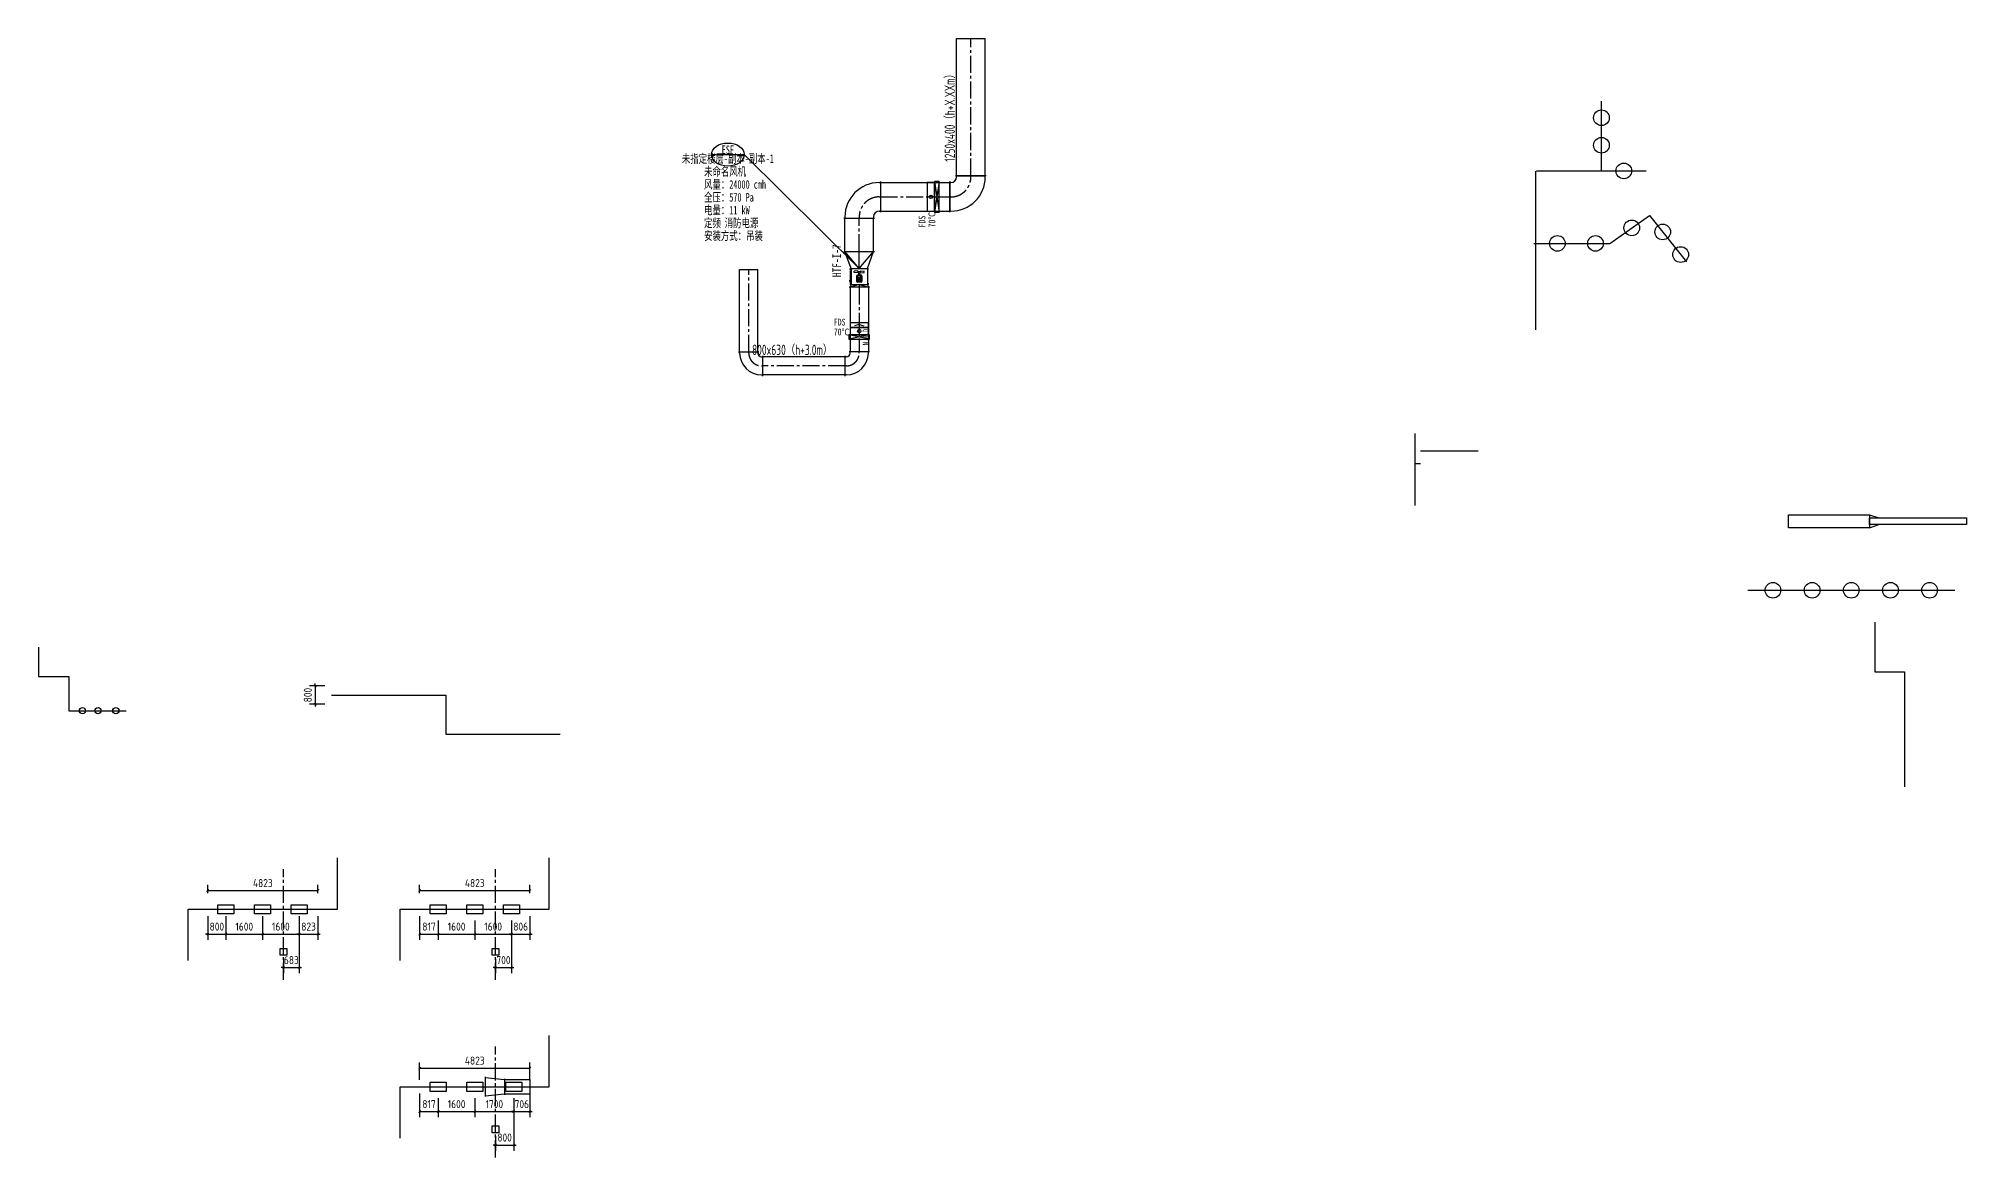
# Model space of a CAD drawing. Extents: x -51468 to 183161, y -105151 to 82504.
# Drawn here: x -29387 to 54955, y -6288 to 42689 of the extents above; entities that cross this region are included whole.
import ezdxf
from ezdxf.enums import TextEntityAlignment as Align

# ---------------------------------------------------------------- set-up
doc = ezdxf.new("R2010")
doc.units = 0
doc.header["$LTSCALE"] = 1000
doc.header["$MEASUREMENT"] = 0
doc.linetypes.add('CENTER2', pattern=[1.125, 0.75, -0.125, 0.125, -0.125])
doc.layers.get('0').update_dxf_attribs({"linetype": 'CONTINUOUS'})
doc.layers.get('Defpoints').update_dxf_attribs({"linetype": 'CONTINUOUS'})
for name, color, linetype, plot in [('H-DAPP-FAPP', 3, 'CONTINUOUS', False), ('H-DIMS-FIRE', 7, 'CONTINUOUS', False), ('H-DUCT-FIRE', 20, 'CONTINUOUS', False), ('H-DUCT-FIRE-MID', 252, 'CONTINUOUS', False)]:
    doc.layers.add(name, color=color, linetype=linetype, plot=plot)
for name, color, linetype in [('H-DAPP-FDAMP', 161, 'CONTINUOUS'), ('H-DIMS-FANS', 7, 'CONTINUOUS'), ('H-FIRE-FBOX', 161, 'CONTINUOUS'), ('H-HOLE', 7, 'CONTINUOUS')]:
    doc.layers.add(name, color=color, linetype=linetype)
doc.styles.get("Standard").update_dxf_attribs({"font": 'GBENOR', "bigfont": 'GBCBIG'})
doc.styles.add('TH-STYLE1', font='', dxfattribs={"width": 0.7})
doc.styles.add('TH-STYLE3', font='tssdeng.shx', dxfattribs={"width": 0.7, "bigfont": 'tssdchn.shx'})
doc.styles.get('TH-STYLE1').set_extended_font_data('STFangsong')
doc.dimstyles.get("Standard").update_dxf_attribs({"dimscale": 100, "dimtxt": 3.5, "dimasz": 1, "dimexe": 2.5, "dimexo": 3, "dimgap": 1.5, "dimtad": 1, "dimdec": 0, "dimzin": 0, "dimdsep": 46, "dimtxsty": 'Standard', "dimblk": 'ARCHTICK', "dimcen": 0.09, "dimadec": 0, "dimazin": 0, "dimtfac": 1, "dimtdec": 0, "dimtix": 1, "dimtmove": 2, "dimatfit": 3, "dimfxl": 1, "dimtolj": 1, "dimtzin": 0, "dimarcsym": 0})

# ---------------------------------------------------------------- blocks, each defined once
blk = doc.blocks.new('_ArchTick')
at = {"color": 0, "linetype": 'ByBlock', "const_width": 0.4}
blk.add_lwpolyline([(-0.5, -0.5), (0.5, 0.5)], dxfattribs=at)
blk = doc.blocks.new('*D34')
at = {"color": 0, "lineweight": -2, "transparency": 16777216}
for p, q in [((-16869, 14351), (-17533, 14351)), ((-17283, 14351), (-17283, 14451)), ((-17283, 14351), (-17283, 13551)), ((-16869, 13551), (-17533, 13551)), ((-17283, 13551), (-17283, 13451))]:
    blk.add_line(p, q, dxfattribs=at)
at = {"layer": 'Defpoints', "color": 0, "transparency": 16777216}
for p in [(-16569, 14351, 3000), (-17283, 13551), (-16569, 13551, 3000)]:
    blk.add_point(p, dxfattribs=at)
at = {"color": 0, "lineweight": -2, "transparency": 16777216, "xscale": 100, "yscale": 100, "zscale": 100}
for p, rotation in [((-17283, 14351), 270), ((-17283, 13551), 90)]:
    blk.add_blockref('_ArchTick', p, dxfattribs=dict(at, rotation=rotation))
at = {"color": 0, "transparency": 16777216, "insert": (-17608, 13951), "char_height": 350, "attachment_point": 5, "rotation": 90}
blk.add_mtext('\\A1;800', dxfattribs=at)
blk = doc.blocks.new('*D35')
at = {"color": 0, "lineweight": -2, "transparency": 16777216}
for p, q in [((-21986, 5277), (-21986, 5647)), ((-21986, 5397), (-17163, 5397)), ((-17163, 5277), (-17163, 5647))]:
    blk.add_line(p, q, dxfattribs=at)
at = {"layer": 'Defpoints', "color": 0, "transparency": 16777216}
for p in [(-17163, 5397), (-21986, 4977, 3000), (-17163, 4977, 3000)]:
    blk.add_point(p, dxfattribs=at)
at = {"color": 0, "lineweight": -2, "transparency": 16777216, "xscale": 100, "yscale": 100, "zscale": 100, "rotation": 180}
blk.add_blockref('_ArchTick', (-21986, 5397), dxfattribs=at)
at = {"color": 0, "lineweight": -2, "transparency": 16777216, "xscale": 100, "yscale": 100, "zscale": 100}
blk.add_blockref('_ArchTick', (-17163, 5397), dxfattribs=at)
at = {"color": 0, "transparency": 16777216, "insert": (-19575, 5722), "char_height": 350, "attachment_point": 5}
blk.add_mtext('\\A1;4823', dxfattribs=at)
blk = doc.blocks.new('*D36')
at = {"color": 0, "lineweight": -2, "transparency": 16777216}
for p, q in [((-21986, 4277), (-21986, 3242)), ((-21187, 4277), (-21187, 3242)), ((-21986, 3492), (-22086, 3492)), ((-21986, 3492), (-21187, 3492)), ((-21187, 3492), (-21087, 3492))]:
    blk.add_line(p, q, dxfattribs=at)
at = {"layer": 'Defpoints', "color": 0, "transparency": 16777216}
for p in [(-21986, 4577, 3000), (-21187, 4577, 3000), (-21187, 3492)]:
    blk.add_point(p, dxfattribs=at)
at = {"color": 0, "lineweight": -2, "transparency": 16777216, "xscale": 100, "yscale": 100, "zscale": 100}
blk.add_blockref('_ArchTick', (-21986, 3492), dxfattribs=at)
at = {"color": 0, "lineweight": -2, "transparency": 16777216, "xscale": 100, "yscale": 100, "zscale": 100, "rotation": 180}
blk.add_blockref('_ArchTick', (-21187, 3492), dxfattribs=at)
at = {"color": 0, "transparency": 16777216, "insert": (-21586, 3817), "char_height": 350, "attachment_point": 5}
blk.add_mtext('\\A1;800', dxfattribs=at)
blk = doc.blocks.new('*D37')
at = {"color": 0, "lineweight": -2, "transparency": 16777216}
for p, q in [((-21187, 4277), (-21187, 3242)), ((-19587, 4277), (-19587, 3242)), ((-21187, 3492), (-19587, 3492))]:
    blk.add_line(p, q, dxfattribs=at)
at = {"layer": 'Defpoints', "color": 0, "transparency": 16777216}
for p in [(-21187, 4577, 3000), (-19587, 4577, 3000), (-19587, 3492)]:
    blk.add_point(p, dxfattribs=at)
at = {"color": 0, "lineweight": -2, "transparency": 16777216, "xscale": 100, "yscale": 100, "zscale": 100, "rotation": 180}
blk.add_blockref('_ArchTick', (-21187, 3492), dxfattribs=at)
at = {"color": 0, "lineweight": -2, "transparency": 16777216, "xscale": 100, "yscale": 100, "zscale": 100}
blk.add_blockref('_ArchTick', (-19587, 3492), dxfattribs=at)
at = {"color": 0, "transparency": 16777216, "insert": (-20387, 3817), "char_height": 350, "attachment_point": 5}
blk.add_mtext('\\A1;1600', dxfattribs=at)
blk = doc.blocks.new('*D38')
at = {"color": 0, "lineweight": -2, "transparency": 16777216}
for p, q in [((-19587, 4277), (-19587, 3242)), ((-17987, 4277), (-17987, 3242)), ((-19587, 3492), (-17987, 3492))]:
    blk.add_line(p, q, dxfattribs=at)
at = {"layer": 'Defpoints', "color": 0, "transparency": 16777216}
for p in [(-19587, 4577, 3000), (-17987, 4577, 3000), (-17987, 3492)]:
    blk.add_point(p, dxfattribs=at)
at = {"color": 0, "lineweight": -2, "transparency": 16777216, "xscale": 100, "yscale": 100, "zscale": 100, "rotation": 180}
blk.add_blockref('_ArchTick', (-19587, 3492), dxfattribs=at)
at = {"color": 0, "lineweight": -2, "transparency": 16777216, "xscale": 100, "yscale": 100, "zscale": 100}
blk.add_blockref('_ArchTick', (-17987, 3492), dxfattribs=at)
at = {"color": 0, "transparency": 16777216, "insert": (-18787, 3817), "char_height": 350, "attachment_point": 5}
blk.add_mtext('\\A1;1600', dxfattribs=at)
blk = doc.blocks.new('*D39')
at = {"color": 0, "lineweight": -2, "transparency": 16777216}
for p, q in [((-17987, 4277), (-17987, 3242)), ((-17163, 4277), (-17163, 3242)), ((-17987, 3492), (-18087, 3492)), ((-17987, 3492), (-17163, 3492)), ((-17163, 3492), (-17063, 3492))]:
    blk.add_line(p, q, dxfattribs=at)
at = {"layer": 'Defpoints', "color": 0, "transparency": 16777216}
for p in [(-17987, 4577, 3000), (-17163, 4577, 3000), (-17163, 3492)]:
    blk.add_point(p, dxfattribs=at)
at = {"color": 0, "lineweight": -2, "transparency": 16777216, "xscale": 100, "yscale": 100, "zscale": 100}
blk.add_blockref('_ArchTick', (-17987, 3492), dxfattribs=at)
at = {"color": 0, "lineweight": -2, "transparency": 16777216, "xscale": 100, "yscale": 100, "zscale": 100, "rotation": 180}
blk.add_blockref('_ArchTick', (-17163, 3492), dxfattribs=at)
at = {"color": 0, "transparency": 16777216, "insert": (-17575, 3817), "char_height": 350, "attachment_point": 5}
blk.add_mtext('\\A1;823', dxfattribs=at)
blk = doc.blocks.new('*D40')
at = {"color": 0, "lineweight": -2, "transparency": 16777216}
for p, q in [((-17987, 4077), (-17987, 1777)), ((-18669, 2027), (-18769, 2027)), ((-18669, 2411), (-18669, 1777)), ((-18669, 2027), (-17987, 2027)), ((-17987, 2027), (-17887, 2027))]:
    blk.add_line(p, q, dxfattribs=at)
at = {"layer": 'Defpoints', "color": 0, "transparency": 16777216}
for p in [(-17987, 4377, 3000), (-18669, 2711), (-17987, 2027)]:
    blk.add_point(p, dxfattribs=at)
at = {"color": 0, "lineweight": -2, "transparency": 16777216, "xscale": 100, "yscale": 100, "zscale": 100}
blk.add_blockref('_ArchTick', (-18669, 2027), dxfattribs=at)
at = {"color": 0, "lineweight": -2, "transparency": 16777216, "xscale": 100, "yscale": 100, "zscale": 100, "rotation": 180}
blk.add_blockref('_ArchTick', (-17987, 2027), dxfattribs=at)
at = {"color": 0, "transparency": 16777216, "insert": (-18328, 2352), "char_height": 350, "attachment_point": 5}
blk.add_mtext('\\A1;683', dxfattribs=at)
blk = doc.blocks.new('*D41')
at = {"color": 0, "lineweight": -2, "transparency": 16777216}
for p, q in [((-12715, 5277), (-12715, 5647)), ((-12715, 5397), (-7892, 5397)), ((-7892, 5277), (-7892, 5647))]:
    blk.add_line(p, q, dxfattribs=at)
at = {"layer": 'Defpoints', "color": 0, "transparency": 16777216}
for p in [(-7892, 5397), (-12715, 4977, 3000), (-7892, 4977, 3000)]:
    blk.add_point(p, dxfattribs=at)
at = {"color": 0, "lineweight": -2, "transparency": 16777216, "xscale": 100, "yscale": 100, "zscale": 100, "rotation": 180}
blk.add_blockref('_ArchTick', (-12715, 5397), dxfattribs=at)
at = {"color": 0, "lineweight": -2, "transparency": 16777216, "xscale": 100, "yscale": 100, "zscale": 100}
blk.add_blockref('_ArchTick', (-7892, 5397), dxfattribs=at)
at = {"color": 0, "transparency": 16777216, "insert": (-10303, 5722), "char_height": 350, "attachment_point": 5}
blk.add_mtext('\\A1;4823', dxfattribs=at)
blk = doc.blocks.new('*D42')
at = {"color": 0, "lineweight": -2, "transparency": 16777216}
for p, q in [((-12715, 4277), (-12715, 3242)), ((-12715, 3492), (-11898, 3492)), ((-11898, 4077), (-11898, 3242))]:
    blk.add_line(p, q, dxfattribs=at)
at = {"layer": 'Defpoints', "color": 0, "transparency": 16777216}
for p in [(-12715, 4577, 3000), (-11898, 4377, 3000), (-11898, 3492)]:
    blk.add_point(p, dxfattribs=at)
at = {"color": 0, "lineweight": -2, "transparency": 16777216, "xscale": 100, "yscale": 100, "zscale": 100, "rotation": 180}
blk.add_blockref('_ArchTick', (-12715, 3492), dxfattribs=at)
at = {"color": 0, "lineweight": -2, "transparency": 16777216, "xscale": 100, "yscale": 100, "zscale": 100}
blk.add_blockref('_ArchTick', (-11898, 3492), dxfattribs=at)
at = {"color": 0, "transparency": 16777216, "insert": (-12306, 3817), "char_height": 350, "attachment_point": 5}
blk.add_mtext('\\A1;817', dxfattribs=at)
blk = doc.blocks.new('*D43')
at = {"color": 0, "lineweight": -2, "transparency": 16777216}
for p, q in [((-11898, 4077), (-11898, 3242)), ((-11898, 3492), (-10298, 3492)), ((-10298, 4077), (-10298, 3242))]:
    blk.add_line(p, q, dxfattribs=at)
at = {"layer": 'Defpoints', "color": 0, "transparency": 16777216}
for p in [(-11898, 4377, 3000), (-10298, 4377, 3000), (-10298, 3492)]:
    blk.add_point(p, dxfattribs=at)
at = {"color": 0, "lineweight": -2, "transparency": 16777216, "xscale": 100, "yscale": 100, "zscale": 100, "rotation": 180}
blk.add_blockref('_ArchTick', (-11898, 3492), dxfattribs=at)
at = {"color": 0, "lineweight": -2, "transparency": 16777216, "xscale": 100, "yscale": 100, "zscale": 100}
blk.add_blockref('_ArchTick', (-10298, 3492), dxfattribs=at)
at = {"color": 0, "transparency": 16777216, "insert": (-11098, 3817), "char_height": 350, "attachment_point": 5}
blk.add_mtext('\\A1;1600', dxfattribs=at)
blk = doc.blocks.new('*D44')
at = {"color": 0, "lineweight": -2, "transparency": 16777216}
for p, q in [((-10298, 4077), (-10298, 3242)), ((-10298, 3492), (-8698, 3492)), ((-8698, 4077), (-8698, 3242))]:
    blk.add_line(p, q, dxfattribs=at)
at = {"layer": 'Defpoints', "color": 0, "transparency": 16777216}
for p in [(-10298, 4377, 3000), (-8698, 4377, 3000), (-8698, 3492)]:
    blk.add_point(p, dxfattribs=at)
at = {"color": 0, "lineweight": -2, "transparency": 16777216, "xscale": 100, "yscale": 100, "zscale": 100, "rotation": 180}
blk.add_blockref('_ArchTick', (-10298, 3492), dxfattribs=at)
at = {"color": 0, "lineweight": -2, "transparency": 16777216, "xscale": 100, "yscale": 100, "zscale": 100}
blk.add_blockref('_ArchTick', (-8698, 3492), dxfattribs=at)
at = {"color": 0, "transparency": 16777216, "insert": (-9498, 3817), "char_height": 350, "attachment_point": 5}
blk.add_mtext('\\A1;1600', dxfattribs=at)
blk = doc.blocks.new('*D45')
at = {"color": 0, "lineweight": -2, "transparency": 16777216}
for p, q in [((-7892, 4277), (-7892, 3242)), ((-8698, 3492), (-8798, 3492)), ((-8698, 4077), (-8698, 3242)), ((-8698, 3492), (-7892, 3492)), ((-7892, 3492), (-7792, 3492))]:
    blk.add_line(p, q, dxfattribs=at)
at = {"layer": 'Defpoints', "color": 0, "transparency": 16777216}
for p in [(-8698, 4377, 3000), (-7892, 4577, 3000), (-7892, 3492)]:
    blk.add_point(p, dxfattribs=at)
at = {"color": 0, "lineweight": -2, "transparency": 16777216, "xscale": 100, "yscale": 100, "zscale": 100}
blk.add_blockref('_ArchTick', (-8698, 3492), dxfattribs=at)
at = {"color": 0, "lineweight": -2, "transparency": 16777216, "xscale": 100, "yscale": 100, "zscale": 100, "rotation": 180}
blk.add_blockref('_ArchTick', (-7892, 3492), dxfattribs=at)
at = {"color": 0, "transparency": 16777216, "insert": (-8295, 3817), "char_height": 350, "attachment_point": 5}
blk.add_mtext('\\A1;806', dxfattribs=at)
blk = doc.blocks.new('*D46')
at = {"color": 0, "lineweight": -2, "transparency": 16777216}
for p, q in [((-8698, 4077), (-8698, 1777)), ((-9398, 2027), (-9498, 2027)), ((-9398, 2411), (-9398, 1777)), ((-9398, 2027), (-8698, 2027)), ((-8698, 2027), (-8598, 2027))]:
    blk.add_line(p, q, dxfattribs=at)
at = {"layer": 'Defpoints', "color": 0, "transparency": 16777216}
for p in [(-8698, 4377, 3000), (-9398, 2711), (-8698, 2027)]:
    blk.add_point(p, dxfattribs=at)
at = {"color": 0, "lineweight": -2, "transparency": 16777216, "xscale": 100, "yscale": 100, "zscale": 100}
blk.add_blockref('_ArchTick', (-9398, 2027), dxfattribs=at)
at = {"color": 0, "lineweight": -2, "transparency": 16777216, "xscale": 100, "yscale": 100, "zscale": 100, "rotation": 180}
blk.add_blockref('_ArchTick', (-8698, 2027), dxfattribs=at)
at = {"color": 0, "transparency": 16777216, "insert": (-9048, 2352), "char_height": 350, "attachment_point": 5}
blk.add_mtext('\\A1;700', dxfattribs=at)
blk = doc.blocks.new('*D47')
at = {"color": 0, "lineweight": -2, "transparency": 16777216}
for p, q in [((-12715, -2894), (-12715, -2124)), ((-12715, -2374), (-7892, -2374)), ((-7892, -2894), (-7892, -2124))]:
    blk.add_line(p, q, dxfattribs=at)
at = {"layer": 'Defpoints', "color": 0, "transparency": 16777216}
for p in [(-7892, -2374), (-12715, -3194, 3000), (-7892, -3194, 3000)]:
    blk.add_point(p, dxfattribs=at)
at = {"color": 0, "lineweight": -2, "transparency": 16777216, "xscale": 100, "yscale": 100, "zscale": 100, "rotation": 180}
blk.add_blockref('_ArchTick', (-12715, -2374), dxfattribs=at)
at = {"color": 0, "lineweight": -2, "transparency": 16777216, "xscale": 100, "yscale": 100, "zscale": 100}
blk.add_blockref('_ArchTick', (-7892, -2374), dxfattribs=at)
at = {"color": 0, "transparency": 16777216, "insert": (-10303, -2049), "char_height": 350, "attachment_point": 5}
blk.add_mtext('\\A1;4823', dxfattribs=at)
blk = doc.blocks.new('*D48')
at = {"color": 0, "lineweight": -2, "transparency": 16777216}
for p, q in [((-12715, -3494), (-12715, -4529)), ((-11898, -3694), (-11898, -4529)), ((-12715, -4279), (-11898, -4279))]:
    blk.add_line(p, q, dxfattribs=at)
at = {"layer": 'Defpoints', "color": 0, "transparency": 16777216}
for p in [(-12715, -3194, 3000), (-11898, -3394, 3000), (-11898, -4279)]:
    blk.add_point(p, dxfattribs=at)
at = {"color": 0, "lineweight": -2, "transparency": 16777216, "xscale": 100, "yscale": 100, "zscale": 100, "rotation": 180}
blk.add_blockref('_ArchTick', (-12715, -4279), dxfattribs=at)
at = {"color": 0, "lineweight": -2, "transparency": 16777216, "xscale": 100, "yscale": 100, "zscale": 100}
blk.add_blockref('_ArchTick', (-11898, -4279), dxfattribs=at)
at = {"color": 0, "transparency": 16777216, "insert": (-12306, -3954), "char_height": 350, "attachment_point": 5}
blk.add_mtext('\\A1;817', dxfattribs=at)
blk = doc.blocks.new('*D49')
at = {"color": 0, "lineweight": -2, "transparency": 16777216}
for p, q in [((-11898, -3694), (-11898, -4529)), ((-10298, -3694), (-10298, -4529)), ((-11898, -4279), (-10298, -4279))]:
    blk.add_line(p, q, dxfattribs=at)
at = {"layer": 'Defpoints', "color": 0, "transparency": 16777216}
for p in [(-11898, -3394, 3000), (-10298, -3394, 3000), (-10298, -4279)]:
    blk.add_point(p, dxfattribs=at)
at = {"color": 0, "lineweight": -2, "transparency": 16777216, "xscale": 100, "yscale": 100, "zscale": 100, "rotation": 180}
blk.add_blockref('_ArchTick', (-11898, -4279), dxfattribs=at)
at = {"color": 0, "lineweight": -2, "transparency": 16777216, "xscale": 100, "yscale": 100, "zscale": 100}
blk.add_blockref('_ArchTick', (-10298, -4279), dxfattribs=at)
at = {"color": 0, "transparency": 16777216, "insert": (-11098, -3954), "char_height": 350, "attachment_point": 5}
blk.add_mtext('\\A1;1600', dxfattribs=at)
blk = doc.blocks.new('*D50')
at = {"color": 0, "lineweight": -2, "transparency": 16777216}
for p, q in [((-10298, -3694), (-10298, -4529)), ((-8598, -3694), (-8598, -4529)), ((-10298, -4279), (-8598, -4279))]:
    blk.add_line(p, q, dxfattribs=at)
at = {"layer": 'Defpoints', "color": 0, "transparency": 16777216}
for p in [(-10298, -3394, 3000), (-8598, -3394, 3000), (-8598, -4279)]:
    blk.add_point(p, dxfattribs=at)
at = {"color": 0, "lineweight": -2, "transparency": 16777216, "xscale": 100, "yscale": 100, "zscale": 100, "rotation": 180}
blk.add_blockref('_ArchTick', (-10298, -4279), dxfattribs=at)
at = {"color": 0, "lineweight": -2, "transparency": 16777216, "xscale": 100, "yscale": 100, "zscale": 100}
blk.add_blockref('_ArchTick', (-8598, -4279), dxfattribs=at)
at = {"color": 0, "transparency": 16777216, "insert": (-9448, -3954), "char_height": 350, "attachment_point": 5}
blk.add_mtext('\\A1;1700', dxfattribs=at)
blk = doc.blocks.new('*D51')
at = {"color": 0, "lineweight": -2, "transparency": 16777216}
for p, q in [((-8598, -3694), (-8598, -4529)), ((-7892, -3494), (-7892, -4529)), ((-8598, -4279), (-8698, -4279)), ((-8598, -4279), (-7892, -4279)), ((-7892, -4279), (-7792, -4279))]:
    blk.add_line(p, q, dxfattribs=at)
at = {"layer": 'Defpoints', "color": 0, "transparency": 16777216}
for p in [(-7892, -3194, 3000), (-8598, -3394, 3000), (-7892, -4279)]:
    blk.add_point(p, dxfattribs=at)
at = {"color": 0, "lineweight": -2, "transparency": 16777216, "xscale": 100, "yscale": 100, "zscale": 100}
blk.add_blockref('_ArchTick', (-8598, -4279), dxfattribs=at)
at = {"color": 0, "lineweight": -2, "transparency": 16777216, "xscale": 100, "yscale": 100, "zscale": 100, "rotation": 180}
blk.add_blockref('_ArchTick', (-7892, -4279), dxfattribs=at)
at = {"color": 0, "transparency": 16777216, "insert": (-8245, -3954), "char_height": 350, "attachment_point": 5}
blk.add_mtext('\\A1;706', dxfattribs=at)
blk = doc.blocks.new('*D52')
at = {"color": 0, "lineweight": -2, "transparency": 16777216}
for p, q in [((-8598, -3694), (-8598, -5993)), ((-9398, -5743), (-9498, -5743)), ((-9398, -5360), (-9398, -5993)), ((-9398, -5743), (-8598, -5743)), ((-8598, -5743), (-8498, -5743))]:
    blk.add_line(p, q, dxfattribs=at)
at = {"layer": 'Defpoints', "color": 0, "transparency": 16777216}
for p in [(-8598, -3394, 3000), (-9398, -5060), (-8598, -5743)]:
    blk.add_point(p, dxfattribs=at)
at = {"color": 0, "lineweight": -2, "transparency": 16777216, "xscale": 100, "yscale": 100, "zscale": 100}
blk.add_blockref('_ArchTick', (-9398, -5743), dxfattribs=at)
at = {"color": 0, "lineweight": -2, "transparency": 16777216, "xscale": 100, "yscale": 100, "zscale": 100, "rotation": 180}
blk.add_blockref('_ArchTick', (-8598, -5743), dxfattribs=at)
at = {"color": 0, "transparency": 16777216, "insert": (-8998, -5418), "char_height": 350, "attachment_point": 5}
blk.add_mtext('\\A1;800', dxfattribs=at)
blk = doc.blocks.new('*U100')
for p, q in [((4003, -616), (3986, -521)), ((4003, -86), (4003, -616)), ((4003, -616), (4019, -521)), ((4008, -50), (4008, 0)), ((4008, 0), (4788, 0)), ((4043, -50), (4008, -50)), ((4008, -650), (4008, -700)), ((4043, -650), (4008, -650)), ((4008, -700), (4788, -700)), ((4043, 0), (4043, -700)), ((4343, -110), (4178, -128)), ((4178, -173), (4178, -128)), ((4375, -194), (4178, -173)), ((4278, -336), (4278, -562)), ((4518, -336), (4278, -336)), ((4518, -562), (4278, -562)), ((4480, -299), (4315, -299)), ((4480, -599), (4315, -599)), ((4323, -533), (4323, -364)), ((4343, -110), (4343, -153)), ((4453, -153), (4343, -153)), ((4353, -299), (4353, -261)), ((4353, -261), (4443, -261)), ((4360, -517), (4360, -381)), ((4375, -261), (4375, -194)), ((4398, -505), (4398, -393)), ((4420, -194), (4618, -173)), ((4420, -261), (4420, -194)), ((4435, -517), (4435, -381)), ((4443, -299), (4443, -261)), ((4453, -110), (4618, -128)), ((4453, -110), (4453, -153)), ((4473, -533), (4473, -364)), ((4518, -336), (4518, -562)), ((4618, -173), (4618, -128)), ((4753, 0), (4753, -700)), ((4788, -50), (4753, -50)), ((4788, -651), (4753, -651)), ((4788, -50), (4788, 0)), ((4788, -651), (4788, -701))]:
    blk.add_line(p, q)
for centre, start, end in [((4315, -336), 90, 180), ((4315, -562), 180, 270), ((4480, -336), 0, 90), ((4480, -562), 270, 0)]:
    blk.add_arc(centre, 37.6, start, end)
at = {"layer": 'H-DIMS-FANS'}
for p, q in [((-2070, 4984), (-630, 4984)), ((-630, 4984), (4398, 0))]:
    blk.add_line(p, q, dxfattribs=at)
blk.add_ellipse((-1350, 4984), major_axis=(-720, 0), ratio=0.7, dxfattribs=at)
at = {"style": 'TH-STYLE1', "width": 0.8}
blk.add_text('HTF-I-7', height=375, rotation=90, dxfattribs=at).set_placement((3406, 335), align=Align.MIDDLE_CENTER)
at = {"layer": 'H-DIMS-FANS', "style": 'TH-STYLE1', "width": 0.7}
for tag, p in [('设备符号', (-1350, 5194)), ('楼层-编号', (-1350, 4804))]:
    blk.add_attdef(tag, text='', height=375, dxfattribs=at).set_placement(p, align=Align.MIDDLE_CENTER)
for tag, p in [('风机功能', (-2390, 4050)), ('风量', (-2390, 3488)), ('全压', (-2390, 2925)), ('电量', (-2390, 2363)), ('定频', (-2390, 1800)), ('消防电源', (-1489, 1800)), ('备注', (-2390, 675)), ('安装方式', (-2390, 1238))]:
    blk.add_attdef(tag, p, '', height=375, dxfattribs=at)
blk = doc.blocks.new('*U104')
at = {"color": 7}
blk.add_line((625, -260), (625, -60), dxfattribs=at)
blk.add_lwpolyline([(0, -320), (1250, -320), (1250, 0), (0, 0)], close=True)
blk.add_circle((625, -160), 75)
at = {"style": 'TH-STYLE1', "width": 0.7}
for s, p in [('FDS', (-714, 80)), ('70℃', (-714, -352))]:
    blk.add_text(s, height=300, dxfattribs=at).set_placement(p)
blk = doc.blocks.new('*U101')
blk.add_line((0, -200), (1350, 0))
blk.add_lwpolyline([(0, 0), (0, -200), (1350, -200), (1350, 0), (0, 0), (1350, -200)])
blk = doc.blocks.new('*U105')
at = {"color": 7}
blk.add_line((400, -260), (400, -60), dxfattribs=at)
blk.add_lwpolyline([(0, -320), (800, -320), (800, 0), (0, 0)], close=True)
blk.add_circle((400, -160), 75)
at = {"style": 'TH-STYLE1', "width": 0.7}
for s, p in [('FDS', (-714, 80)), ('70℃', (-714, -352))]:
    blk.add_text(s, height=300, dxfattribs=at).set_placement(p)
blk = doc.blocks.new('*U102')
blk.add_line((0, -200), (900, 0))
blk.add_lwpolyline([(0, 0), (0, -200), (900, -200), (900, 0), (0, 0), (900, -200)])
blk = doc.blocks.new('*U103')
for q in [(200, -65), (600, -65)]:
    blk.add_line((400, -125), q)
blk.add_lwpolyline([(0, -200), (800, -200), (800, 0), (0, 0)], close=True)
at = {"const_width": 50}
blk.add_lwpolyline([(375, -125, 1), (425, -125, 1)], format="xyb", close=True, dxfattribs=at)
at = {"insert": (247, 784), "char_height": 250, "width": 9.17, "attachment_point": 1, "rotation": 270, "style": 'TH-STYLE1'}
blk.add_mtext('N.R.D', dxfattribs=at)

msp = doc.modelspace()

# ---------------------------------------------------------------- linework, layer by layer
for p, q in [((36122.6853, 29935.4418), (36122.6853, 36877.9666)), ((36152.8482, 36895.5495), (38988.0518, 36895.5495)), ((31066.9161, 24644.0005), (33599.7941, 24644.0005)), ((30826.6408, 24093.0071), (31066.9161, 24093.0071)), ((50713.2962, 21838.832), (51126.501, 21706.8828)), ((50713.2962, 21268.0026), (51126.501, 21412.9779)), ((45384.1593, 18540.4561), (54450.7632, 18540.4561)), ((50951.42, 17142.0948), (50951.42, 14969.96)), ((50951.42, 14969.96), (52241.5987, 14969.96)), ((52241.5987, 14969.96), (52241.5987, 9928.8846)), ((-11571.7502, 12245.4222, 3000), (-6571.2491, 12245.4222, 3000))]:
    msp.add_line(p, q)
at = {"color": 1}
for p, q in [((38988.0518, 36895.5495), (40942.4268, 36895.5495)), ((39347.4588, 33720.3073), (41088.6998, 34950.1076)), ((41088.6998, 34950.1076), (42704.3684, 32918.1039)), ((36029.6559, 33720.3073), (39347.4588, 33720.3073)), ((-9847.9066, -2794.1829, 3000), (-9008.9039, -2879.1829, 3000)), ((-9008.9039, -2879.1829, 3000), (-7891.672, -2879.1829, 3000)), ((-7891.672, -2879.1829, 3000), (-7891.672, -3509.1829, 3000)), ((-9847.9066, -3594.1829, 3000), (-9008.9039, -3509.1829, 3000)), ((-9008.9039, -3509.1829, 3000), (-7891.672, -3509.1829, 3000))]:
    msp.add_line(p, q, dxfattribs=at)
at = {"color": 252, "linetype": 'CENTER2', "true_color": 0x939598}
for p, q in [((-18669.3897, 1482.9457), (-18669.3897, 6337.5843)), ((-9397.7802, 1482.9457), (-9397.7802, 6337.5843)), ((-9397.7802, -6287.8113), (-9397.7802, -1433.1727))]:
    msp.add_line(p, q, dxfattribs=at)
at = {"color": 2}
for p, q in [((-9847.9066, -2764.1829, 3000), (-9847.9066, -3624.1829, 3000)), ((-9008.9039, -2849.1829, 3000), (-9008.9039, -3539.1829, 3000))]:
    msp.add_line(p, q, dxfattribs=at)
at = {"color": 1}
msp.add_lwpolyline([(38988.0518, 36895.5495), (38988.0518, 39945.0699)], dxfattribs=at)
for points in [[(30826.6408, 25399.6402), (30826.6408, 22252.7816)], [(-29386.7154, 16051.8716), (-29386.7154, 14760.2934), (-28062.7675, 14760.2934), (-28062.7675, 13263.9526), (-25556.7229, 13263.9526)]]:
    msp.add_lwpolyline(points)
for points in [[(47176.399, 21838.832), (50713.2962, 21838.832), (50713.2962, 21268.0026), (47176.399, 21268.0026)], [(50713.2962, 21706.8828), (54954.812, 21706.8828), (54954.812, 21412.9779), (50713.2962, 21412.9779)]]:
    msp.add_lwpolyline(points, close=True)
at = {"elevation": 3000}
for points in [[(-16569.3232, 13951.2273), (-11571.7502, 13951.2273), (-11571.7502, 12245.4222)], [(-22836.5161, 2331.5571), (-22836.5161, 4576.5742), (-16313.2815, 4576.5742), (-16313.2815, 6821.3912)], [(-13564.9066, 2331.5571), (-13564.9066, 4576.5742), (-7041.672, 4576.5742), (-7041.672, 6821.3912)], [(-13564.9066, -5439.1999), (-13564.9066, -3194.1829), (-7041.672, -3194.1829), (-7041.672, -949.3658)]]:
    msp.add_lwpolyline(points, dxfattribs=at)
at = {"color": 4, "elevation": 3000}
for points in [[(-21536.5161, 4776.5742), (-20836.5161, 4776.5742), (-20836.5161, 4376.5742), (-21536.5161, 4376.5742)], [(-19936.5161, 4776.5742), (-19236.5161, 4776.5742), (-19236.5161, 4376.5742), (-19936.5161, 4376.5742)], [(-18336.5161, 4776.5742), (-17636.5161, 4776.5742), (-17636.5161, 4376.5742), (-18336.5161, 4376.5742)], [(-12247.9066, 4776.5742), (-11547.9066, 4776.5742), (-11547.9066, 4376.5742), (-12247.9066, 4376.5742)], [(-10647.9066, 4776.5742), (-9947.9066, 4776.5742), (-9947.9066, 4376.5742), (-10647.9066, 4376.5742)], [(-9047.9066, 4776.5742), (-8347.9066, 4776.5742), (-8347.9066, 4376.5742), (-9047.9066, 4376.5742)], [(-12247.9066, -2994.1829), (-11547.9066, -2994.1829), (-11547.9066, -3394.1829), (-12247.9066, -3394.1829)], [(-10647.9066, -2994.1829), (-9947.9066, -2994.1829), (-9947.9066, -3394.1829), (-10647.9066, -3394.1829)], [(-8947.9039, -2994.1829), (-8247.9039, -2994.1829), (-8247.9039, -3394.1829), (-8947.9039, -3394.1829)]]:
    msp.add_lwpolyline(points, close=True, dxfattribs=at)
at = {"color": 2}
for points in [[(-18819.3897, 2860.658), (-18519.3897, 2860.658), (-18519.3897, 2560.658), (-18819.3897, 2560.658), (-18819.3897, 2860.658)], [(-9547.7802, 2860.658), (-9247.7802, 2860.658), (-9247.7802, 2560.658), (-9547.7802, 2560.658), (-9547.7802, 2860.658)], [(-9547.7802, -4910.0991), (-9247.7802, -4910.0991), (-9247.7802, -5210.0991), (-9547.7802, -5210.0991), (-9547.7802, -4910.0991)]]:
    msp.add_lwpolyline(points, dxfattribs=at)
for centre, radius in [((38988.0518, 39220.66), 342.4237), ((38988.0518, 38017.3552), 342.4237), ((39965.2393, 36895.5495), 342.4237), ((40313.1346, 34402.3429), 342.4237), ((37059.0521, 33720.3073), 342.4237), ((38726.7862, 33720.3073), 342.4237), ((41665.9904, 34224.0572), 342.4237), ((42452.5912, 33234.7604), 342.4237), ((46490.1391, 18540.4561), 342.4237), ((48203.8001, 18540.4561), 342.4237), ((49917.4611, 18540.4561), 342.4237), ((51631.1221, 18540.4561), 342.4237), ((53344.7831, 18540.4561), 342.4237), ((-27466.2894, 13263.9526), 136.557), ((-26782.3795, 13263.9526), 136.557), ((-26005.736, 13263.9526), 136.557)]:
    msp.add_circle(centre, radius)
at = {"layer": 'H-DAPP-FAPP'}
for p, q in [((7441.3991, 36427.4376), (7441.3991, 35087.4376)), ((10478.4539, 35087.4376), (10478.4539, 36427.4376)), ((12073.4539, 36682.4376), (10733.4539, 36682.4376)), ((5846.3991, 34832.4376), (7186.3991, 34832.4376)), ((5846.3991, 33368.8575), (7186.3991, 33368.8575)), ((6961.3991, 31803.4022), (6071.3991, 31803.4022)), ((1239.4367, 28972.1715), (2129.4367, 28972.1715)), ((2294.4367, 27917.1715), (2294.4367, 28807.1715)), ((5906.3991, 27917.1715), (5906.3991, 28807.1715)), ((6961.3991, 28972.1715), (6071.3991, 28972.1715))]:
    msp.add_line(p, q, dxfattribs=at)
at = {"layer": 'H-DUCT-FIRE'}
for p, q in [((10778.4539, 36682.4376), (10778.4539, 42688.684)), ((10778.4539, 42688.684), (12028.4539, 42688.684)), ((12028.4539, 36682.4376), (12028.4539, 42688.684)), ((7391.3991, 36382.4376), (7441.3991, 36382.4376)), ((7441.3991, 36382.4376), (10478.4539, 36382.4376)), ((7441.3991, 36382.4376), (7441.3991, 35132.4376)), ((10478.4539, 36382.4376), (10478.4539, 35132.4376)), ((10528.4539, 36382.4376), (10478.4539, 36382.4376)), ((10778.4539, 36682.4376), (12028.4539, 36682.4376)), ((10778.4539, 36632.4376), (10778.4539, 36682.4376)), ((12028.4539, 36632.4376), (12028.4539, 36682.4376)), ((5891.3991, 34882.4376), (5891.3991, 34832.4376)), ((5891.3991, 33368.8575), (5891.3991, 34832.4376)), ((5891.3991, 34832.4376), (7141.3991, 34832.4376)), ((7141.3991, 34882.4376), (7141.3991, 34832.4376)), ((7141.3991, 33368.8575), (7141.3991, 34832.4376)), ((7391.3991, 35132.4376), (7441.3991, 35132.4376)), ((7441.3991, 35132.4376), (10478.4539, 35132.4376)), ((10528.4539, 35132.4376), (10478.4539, 35132.4376)), ((5891.3991, 33368.8575), (7141.3991, 33368.8575)), ((6161.3991, 32627.0386), (5891.3991, 33368.8575)), ((6516.3991, 32627.0386), (5891.3991, 33368.8575)), ((6516.3991, 32627.0386), (7141.3991, 33368.8575)), ((6871.3991, 32627.0386), (7141.3991, 33368.8575)), ((1284.4367, 28972.1715), (1284.4367, 32573.142)), ((1284.4367, 32573.142), (2084.4367, 32573.142)), ((2084.4367, 28972.1715), (2084.4367, 32573.142)), ((6161.3991, 31927.0386), (6116.3991, 31803.4022)), ((6516.3991, 31927.0386), (6116.3991, 31803.4022)), ((6116.3991, 31803.4022), (6116.3991, 28972.1715)), ((6916.3991, 31803.4022), (6116.3991, 31803.4022)), ((6516.3991, 31927.0386), (6916.3991, 31803.4022)), ((6871.3991, 31927.0386), (6916.3991, 31803.4022)), ((6916.3991, 31803.4022), (6916.3991, 28972.1715)), ((1284.4367, 28972.1715), (2084.4367, 28972.1715)), ((1284.4367, 28922.1715), (1284.4367, 28972.1715)), ((2084.4367, 28922.1715), (2084.4367, 28972.1715)), ((2244.4367, 28762.1715), (2294.4367, 28762.1715)), ((5906.3991, 28762.1715), (2294.4367, 28762.1715)), ((2294.4367, 27962.1715), (2294.4367, 28762.1715)), ((5906.3991, 27962.1715), (5906.3991, 28762.1715)), ((5956.3991, 28762.1715), (5906.3991, 28762.1715)), ((6916.3991, 28972.1715), (6116.3991, 28972.1715)), ((6116.3991, 28922.1715), (6116.3991, 28972.1715)), ((6916.3991, 28922.1715), (6916.3991, 28972.1715)), ((2244.4367, 27962.1715), (2294.4367, 27962.1715)), ((5906.3991, 27962.1715), (2294.4367, 27962.1715)), ((5956.3991, 27962.1715), (5906.3991, 27962.1715))]:
    msp.add_line(p, q, dxfattribs=at)
for centre, radius, start, end in [((7391.3991, 34882.4376), 1500, 90, 180), ((10528.4539, 36632.4376), 1500, 270, 0), ((10528.4539, 36632.4376), 250, 270, 0), ((7391.3991, 34882.4376), 250, 90, 180), ((2244.4367, 28922.1715), 960, 180, 270), ((2244.4367, 28922.1715), 160, 180, 270), ((5956.3991, 28922.1715), 960, 270, 0), ((5956.3991, 28922.1715), 160, 270, 0)]:
    msp.add_arc(centre, radius, start, end, dxfattribs=at)
at = {"layer": 'H-DUCT-FIRE-MID', "linetype": 'CENTER2'}
for p, q in [((11403.4539, 36682.4376), (11403.4539, 42688.684)), ((11403.4539, 36632.4376), (11403.4539, 36682.4376)), ((7391.3991, 35757.4376), (7441.3991, 35757.4376)), ((7441.3991, 35757.4376), (10478.4539, 35757.4376)), ((10528.4539, 35757.4376), (10478.4539, 35757.4376)), ((6516.3991, 34882.4376), (6516.3991, 34832.4376)), ((6516.3991, 33368.8575), (6516.3991, 34832.4376)), ((6516.3991, 32627.0386), (6516.3991, 33368.8575)), ((1684.4367, 28972.1715), (1684.4367, 32573.142)), ((6516.3991, 31927.0386), (6516.3991, 31803.4022)), ((6516.3991, 31803.4022), (6516.3991, 28972.1715)), ((1684.4367, 28922.1715), (1684.4367, 28972.1715)), ((6516.3991, 28922.1715), (6516.3991, 28972.1715)), ((2244.4367, 28362.1715), (2294.4367, 28362.1715)), ((5906.3991, 28362.1715), (2294.4367, 28362.1715)), ((5956.3991, 28362.1715), (5906.3991, 28362.1715))]:
    msp.add_line(p, q, dxfattribs=at)
for centre, radius, start, end in [((10528.4539, 36632.4376), 875, 270, 0), ((7391.3991, 34882.4376), 875, 90, 180), ((2244.4367, 28922.1715), 560, 180, 270), ((5956.3991, 28922.1715), 560, 270, 0)]:
    msp.add_arc(centre, radius, start, end, dxfattribs=at)

# ---------------------------------------------------------------- block references
at = {"layer": 'H-DAPP-FDAMP'}
for name, p, rotation in [('*U104', (9493.7665, 35132.4376), 89.99999999999999), ('*U103', (6916.3991, 30045.9343), 180)]:
    msp.add_blockref(name, p, dxfattribs=dict(at, rotation=rotation))
msp.add_blockref('*U105', (6116.3991, 30045.9343), dxfattribs=at)
at = {"layer": 'H-FIRE-FBOX'}
ref = msp.add_blockref('*U100', (2118.5712, 32627.0386), dxfattribs=at)
ref.add_attrib('设备符号', 'ESF', dxfattribs={"layer": 'H-DIMS-FANS', "height": 375, "style": 'TH-STYLE1', "width": 0.7}).set_placement((769.0341, 37820.7333), align=Align.MIDDLE_CENTER)
ref.add_attrib('楼层-编号', '未指定楼层-副本-副本-1', dxfattribs={"layer": 'H-DIMS-FANS', "height": 375, "style": 'TH-STYLE1', "width": 0.7}).set_placement((769.0341, 37430.7333), align=Align.MIDDLE_CENTER)
ref.add_attrib('风机功能', '未命名风机', (-271.49, 36677.2294), dxfattribs={"layer": 'H-DIMS-FANS', "height": 375, "style": 'TH-STYLE1', "width": 0.7})
ref.add_attrib('风量', '风量：24000 cmh', (-271.49, 36114.7294), dxfattribs={"layer": 'H-DIMS-FANS', "height": 375, "style": 'TH-STYLE1', "width": 0.7})
ref.add_attrib('全压', '全压：570 Pa', (-271.49, 35552.2294), dxfattribs={"layer": 'H-DIMS-FANS', "height": 375, "style": 'TH-STYLE1', "width": 0.7})
ref.add_attrib('电量', '电量：11 kW', (-271.49, 34989.7294), dxfattribs={"layer": 'H-DIMS-FANS', "height": 375, "style": 'TH-STYLE1', "width": 0.7})
ref.add_attrib('定频', '定频', (-271.49, 34427.2294), dxfattribs={"layer": 'H-DIMS-FANS', "height": 375, "style": 'TH-STYLE1', "width": 0.7})
ref.add_attrib('消防电源', '消防电源', (629.7463, 34427.2294), dxfattribs={"layer": 'H-DIMS-FANS', "height": 375, "style": 'TH-STYLE1', "width": 0.7})
ref.add_attrib('安装方式', '安装方式：吊装', (-271.49, 33864.7294), dxfattribs={"layer": 'H-DIMS-FANS', "height": 375, "style": 'TH-STYLE1', "width": 0.7})
at = {"layer": 'H-HOLE'}
for name, p, rotation in [('*U101', (10013.7665, 36432.4376), 270), ('*U102', (6966.3991, 29525.9343), 180)]:
    msp.add_blockref(name, p, dxfattribs=dict(at, rotation=rotation))

# ---------------------------------------------------------------- texts
at = {"layer": 'H-DIMS-FIRE', "style": 'TH-STYLE3', "width": 0.7}
msp.add_text('1250x400（h+X.XXm）', height=450, rotation=90, dxfattribs=at).set_placement((10703.4539, 37298.7199))
msp.add_text('800x630（h+3.0m）', height=450, dxfattribs=at).set_placement((1825.4975, 28837.1715))

# ---------------------------------------------------------------- dimensions: what is measured, and where the dimension line sits
dim = msp.add_linear_dim(base=(-17283.2368, 13551.2273), p1=(-16569.3232, 14351.2273, 3000), p2=(-16569.3232, 13551.2273, 3000), angle=270, dimstyle='Standard')
dim.commit()
dim.dimension.update_dxf_attribs({"geometry": '*D34', "text_midpoint": (-17608.2368, 13951.2273)})
for base, p1, p2, picture, middle in [((-17163.2815, 5397.0614), (-21986.3161, 4976.5742, 3000), (-17163.2815, 4976.5742, 3000), '*D35', (-19574.7988, 5722.0614)), ((-7891.672, 5397.0614), (-12714.7066, 4976.5742, 3000), (-7891.672, 4976.5742, 3000), '*D41', (-10303.1893, 5722.0614)), ((-21186.5161, 3491.5288), (-21986.3161, 4576.5742, 3000), (-21186.5161, 4576.5742, 3000), '*D36', (-21586.4161, 3816.5288)), ((-19586.5161, 3491.5288), (-21186.5161, 4576.5742, 3000), (-19586.5161, 4576.5742, 3000), '*D37', (-20386.5161, 3816.5288)), ((-17986.5161, 3491.5288), (-19586.5161, 4576.5742, 3000), (-17986.5161, 4576.5742, 3000), '*D38', (-18786.5161, 3816.5288)), ((-17986.5161, 2027.3498), (-18669.3897, 2710.658), (-17986.5161, 4376.5742, 3000), '*D40', (-18327.9529, 2352.3498)), ((-17163.2815, 3491.5288), (-17986.5161, 4576.5742, 3000), (-17163.2815, 4576.5742, 3000), '*D39', (-17574.8988, 3816.5288)), ((-11897.9066, 3491.5288), (-12714.7066, 4576.5742, 3000), (-11897.9066, 4376.5742, 3000), '*D42', (-12306.3066, 3816.5288)), ((-10297.9066, 3491.5288), (-11897.9066, 4376.5742, 3000), (-10297.9066, 4376.5742, 3000), '*D43', (-11097.9066, 3816.5288)), ((-8697.9066, 3491.5288), (-10297.9066, 4376.5742, 3000), (-8697.9066, 4376.5742, 3000), '*D44', (-9497.9066, 3816.5288)), ((-8697.9066, 2027.3498), (-9397.7802, 2710.658), (-8697.9066, 4376.5742, 3000), '*D46', (-9047.8434, 2352.3498)), ((-7891.672, 3491.5288), (-8697.9066, 4376.5742, 3000), (-7891.672, 4576.5742, 3000), '*D45', (-8294.7893, 3816.5288)), ((-7891.672, -2373.6956), (-12714.7066, -3194.1829, 3000), (-7891.672, -3194.1829, 3000), '*D47', (-10303.1893, -2048.6956)), ((-11897.9066, -4279.2283), (-12714.7066, -3194.1829, 3000), (-11897.9066, -3394.1829, 3000), '*D48', (-12306.3066, -3954.2283)), ((-7891.672, -4279.2283), (-8597.9039, -3394.1829, 3000), (-7891.672, -3194.1829, 3000), '*D51', (-8244.788, -3954.2283)), ((-10297.9066, -4279.2283), (-11897.9066, -3394.1829, 3000), (-10297.9066, -3394.1829, 3000), '*D49', (-11097.9066, -3954.2283)), ((-8597.9039, -4279.2283), (-10297.9066, -3394.1829, 3000), (-8597.9039, -3394.1829, 3000), '*D50', (-9447.9052, -3954.2283)), ((-8597.9039, -5743.4072), (-9397.7802, -5060.0991), (-8597.9039, -3394.1829, 3000), '*D52', (-8997.8421, -5418.4072))]:
    dim = msp.add_linear_dim(base=base, p1=p1, p2=p2, dimstyle='Standard')
    dim.commit()
    dim.dimension.update_dxf_attribs({"geometry": picture, "text_midpoint": middle})

doc.saveas('drawing.dxf')
